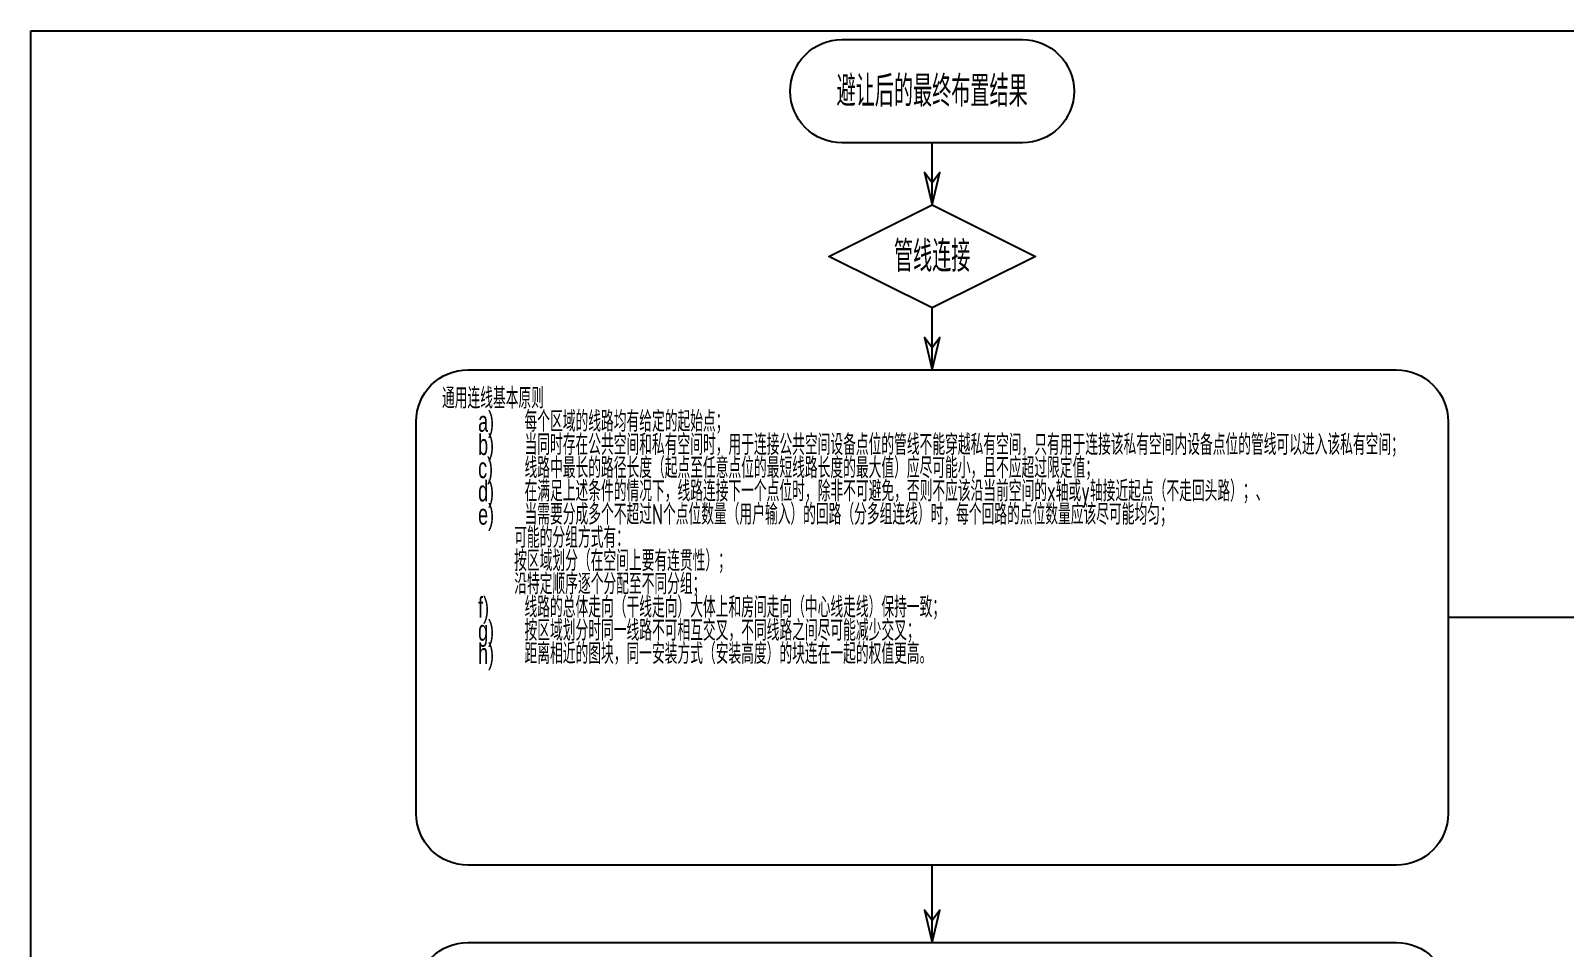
# Model space of a CAD drawing. Header units: millimetres. Extents: x -99490 to 495010, y -402480 to 18020.
# Drawn here: x -99490 to 197760, y -159635 to 18020 of the extents above; entities that cross this region are included whole.
import ezdxf
from ezdxf.enums import TextEntityAlignment as Align

# ---------------------------------------------------------------- set-up
doc = ezdxf.new("R2010")
doc.units = ezdxf.units.MM
doc.header["$LTSCALE"] = 1000
for name, color, linetype in [('C-SHET-SHET', 144, 'Continuous'), ('E-UNIV-DIAG', 2, 'Continuous'), ('E-UNIV-NOTE', 6, 'Continuous')]:
    doc.layers.add(name, color=color, linetype=linetype)
doc.styles.add('TH-STYLE3', font='tssdeng.shx', dxfattribs={"width": 0.65, "bigfont": 'tssdchn.shx'})

msp = doc.modelspace()

# ---------------------------------------------------------------- linework, layer by layer
at = {"layer": 'C-SHET-SHET'}
msp.add_lwpolyline([(-99490, 18020), (495010, 18020), (495010, -402480), (-99490, -402480)], close=True, dxfattribs=at)
at = {"layer": 'E-UNIV-DIAG', "color": 3}
msp.add_lwpolyline([(57732, 16285), (92732, 16285, -0.4142136), (102732, 6285), (102732, 6285, -0.4142136), (92732, -3715), (57732, -3715, -0.4142136), (47732, 6285), (47732, 6285, -0.4142136)], format="xyb", close=True, dxfattribs=at)
at = {"layer": 'E-UNIV-DIAG'}
for points in [[(75232, -15715), (75232, -3715)], [(75232, -15715), (76732, -9439), (75232, -11439), (73732, -9439), (75232, -15715)], [(75232, -47715), (75232, -35715)], [(75232, -47715), (76732, -41439), (75232, -43439), (73732, -41439), (75232, -47715)], [(75232, -158715), (75232, -143715)], [(75232, -158715), (76732, -152439), (75232, -154439), (73732, -152439), (75232, -158715)]]:
    msp.add_lwpolyline(points, dxfattribs=at)
msp.add_lwpolyline([(75232, -15715), (95232, -25715), (75232, -35715), (55232, -25715)], close=True, dxfattribs=at)
for points in [[(165232, -143715), (-14768, -143715, -0.4142136), (-24768, -133715), (-24768, -57715, -0.4142136), (-14768, -47715), (165232, -47715, -0.4142136), (175232, -57715), (175232, -133715, -0.4142136)], [(165232, -270715), (-14768, -270715, -0.4142136), (-24768, -260715), (-24768, -168715, -0.4142136), (-14768, -158715), (165232, -158715, -0.4142136), (175232, -168715), (175232, -260715, -0.4142136)]]:
    msp.add_lwpolyline(points, format="xyb", close=True, dxfattribs=at)
at = {"layer": 'E-UNIV-DIAG', "color": 1}
msp.add_lwpolyline([(315232, -158715), (315232, -105715, 0.4142136), (305232, -95715), (175232, -95715)], format="xyb", dxfattribs=at)

# ---------------------------------------------------------------- texts
at = {"layer": 'E-UNIV-NOTE', "style": 'TH-STYLE3', "width": 0.65}
for s, p in [('避让后的最终布置结果', (75232, 6285)), ('管线连接', (75232, -25715))]:
    msp.add_text(s, height=6000, dxfattribs=at).set_placement(p, align=Align.MIDDLE_CENTER)
at = {"layer": 'E-UNIV-NOTE', "insert": (-19768, -51215), "char_height": 4000, "attachment_point": 1, "line_spacing_factor": 0.675, "style": 'TH-STYLE3'}
msp.add_mtext_dynamic_manual_height_columns('通用连线基本原则\\P\\pi-7000,l14000;{\\fMontserrat|b0|i0|c134|p2;a)^I}每个区域的线路均有给定的起始点；{\\H1.49965x; }\\P{\\fMontserrat|b0|i0|c134|p2;b)^I}当同时存在公共空间和私有空间时，用于连接公共空间设备点位的管线不能穿越私有空间，只有用于连接该私有空间内设备点位的管线可以进入该私有空间；{\\H1.93931x; }\\P{\\fMontserrat|b0|i0|c134|p2;c)^I}线路中最长的路径长度（起点至任意点位的最短线路长度的最大值）应尽可能小，且不应超过限定值；{\\H1.98328x; }\\P{\\fMontserrat|b0|i0|c134|p2;d)^I}在满足上述条件的情况下，线路连接下一个点位时，除非不可避免，否则不应该沿当前空间的x轴或y轴接近起点（不走回头路）；、{\\H1.98768x; }\\P{\\fMontserrat|b0|i0|c134|p2;e)^I}当需要分成多个不超过{\\C7;N个点位数量（用户输入）}的回路（分多组连线）时，每个回路的点位数量应该尽可能均匀；{\\H1.98812x; }\\P\\pi0;可能的分组方式有：{\\H1.90518x; }\\P按区域划分（在空间上要有连贯性）；{\\H1.92386x; }\\P沿特定顺序逐个分配至不同分组；{\\H1.92573x; }\\P\\pi-7000;{\\fMontserrat|b0|i0|c134|p2;f)^I}线路的总体走向（干线走向）大体上和房间走向（中心线走线）保持一致；{\\H2.00889x; }\\P{\\fMontserrat|b0|i0|c134|p2;g)^I}按区域划分时同一线路不可相互交叉，不同线路之间尽可能减少交叉；{\\H1.99024x; }\\P{\\fMontserrat|b0|i0|c134|p2;h)^I}距离相近的图块，同一安装方式（安装高度）的块连在一起的权值更高。{\\H1.98837x; }', width=200000, gutter_width=1250, heights=[0], dxfattribs=at)

doc.saveas('drawing.dxf')
